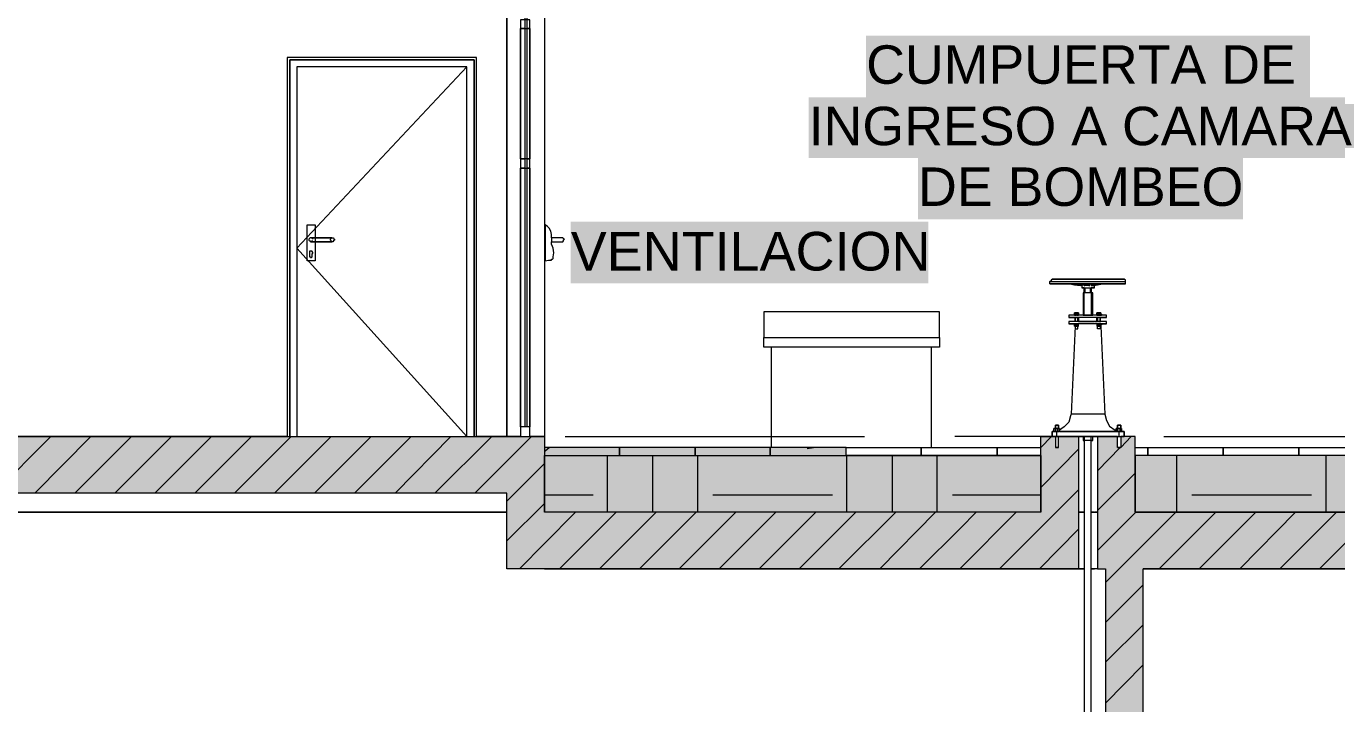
# Model space of a CAD drawing. Extents: x -187 to 52, y -9 to 65.
# Drawn here: x -126.67 to -119.73, y 34.08 to 37.67 of the extents above; entities that cross this region are included whole.
import ezdxf

# ---------------------------------------------------------------- set-up
doc = ezdxf.new("R2010")
doc.units = 0
doc.header["$MEASUREMENT"] = 0
doc.layers.add('PDF4_Geometría', color=7, linetype='Continuous')
doc.layers.add('PDF4_Texto', color=7, linetype='Continuous')
doc.layers.add('PDF4_Rellenos sólidos', color=7, linetype='Continuous', true_color=0xffffff)
doc.styles.add('PDF Arial', font='arial.ttf')

msp = doc.modelspace()

# ---------------------------------------------------------------- hatches: boundary and pattern name
at = {"layer": 'PDF4_Rellenos sólidos', "transparency": 33554559}
for points in [[(-122.2182, 37.6205), (-122.2182, 37.2949), (-119.8668, 37.2949), (-119.8668, 37.6205)], [(-122.5227, 37.2949), (-122.5227, 36.9735), (-119.5708, 36.9735), (-119.5708, 37.2949)], [(-121.9433, 36.9735), (-121.9433, 36.6478), (-120.2221, 36.6478), (-120.2221, 36.9735)], [(-123.783, 36.6352), (-123.783, 36.3095), (-121.8883, 36.3095), (-121.8883, 36.6352)], [(-123.9225, 35.4383), (-123.9225, 35.396), (-123.525, 35.396), (-123.525, 35.4383)], [(-123.525, 35.4383), (-123.525, 35.396), (-123.1232, 35.396), (-123.1232, 35.4383)], [(-123.1232, 35.4383), (-123.1232, 35.396), (-122.7257, 35.396), (-122.7257, 35.4383)], [(-122.7257, 35.4383), (-122.7257, 35.396), (-122.3239, 35.396), (-122.3239, 35.4383)], [(-124.1213, 35.1973), (-124.1213, 34.7955), (-123.9225, 34.7955), (-123.9225, 35.1973)]]:
    msp.add_hatch(color=256, dxfattribs=at).paths.add_polyline_path(points)
h = msp.add_hatch(color=256, dxfattribs=at)
h.paths.add_polyline_path([(-128.38, 35.1973), (-128.38, 35.4975), (-132.3638, 35.4975), (-132.3638, 35.1973)])
h.paths.add_polyline_path([(-127.8175, 35.4975), (-127.8175, 35.1973), (-123.9225, 35.1973), (-123.9225, 35.4975)])
h = msp.add_hatch(color=256, dxfattribs=at)
h.paths.add_polyline_path([(-121.199, 35.4975), (-121.199, 35.4383), (-121.2159, 35.4383), (-121.2159, 35.4975), (-121.292, 35.4975), (-121.292, 35.0958), (-121.0933, 35.0958), (-121.0933, 35.4975)])
h.paths.add_polyline_path([(-120.8691, 35.4975), (-120.8691, 35.4383), (-120.8861, 35.4383), (-120.8861, 35.4975), (-120.9918, 35.4975), (-120.9918, 35.0958), (-120.793, 35.0958), (-120.793, 35.4975)])
h = msp.add_hatch(color=256, dxfattribs=at)
h.paths.add_polyline_path([(-132.3638, 35.0958), (-132.3638, 35.396), (-134.9181, 35.396), (-134.9181, 35.0958)])
h.paths.add_polyline_path([(-123.9225, 35.396), (-123.9225, 35.0958), (-121.7192, 35.0958), (-121.7192, 35.396)])
h = msp.add_hatch(color=256, dxfattribs=at)
h.paths.add_polyline_path([(-121.292, 35.0958), (-121.292, 35.396), (-121.7192, 35.396), (-121.7192, 35.0958)])
h.paths.add_polyline_path([(-117.6043, 35.0958), (-117.6043, 35.396), (-120.793, 35.396), (-120.793, 35.0958)])
h = msp.add_hatch(color=256, dxfattribs=at)
h.paths.add_polyline_path([(-132.3638, 34.7955), (-132.3638, 35.0958), (-134.9181, 35.0958), (-134.9181, 34.7955)])
h.paths.add_polyline_path([(-123.9225, 35.0958), (-123.9225, 34.7955), (-121.7192, 34.7955), (-121.7192, 35.0958)])
h = msp.add_hatch(color=256, dxfattribs=at)
h.paths.add_polyline_path([(-121.0933, 34.7955), (-121.0933, 35.0958), (-121.7192, 35.0958), (-121.7192, 34.7955)])
h.paths.add_polyline_path([(-117.6043, 34.7955), (-117.6043, 35.0958), (-120.9918, 35.0958), (-120.9918, 34.7955)])
h = msp.add_hatch(color=256, dxfattribs=at)
h.paths.add_polyline_path([(-120.9495, 32.423), (-120.7507, 32.423), (-120.7507, 34.7955), (-120.9495, 34.7955)])
h.paths.add_polyline_path([(-120.7719, 31.8986), (-120.7507, 31.8986), (-120.7507, 31.9747), (-120.9495, 31.9747), (-120.9495, 31.869)])

# ---------------------------------------------------------------- linework, layer by layer
at = {"layer": 'PDF4_Geometría', "lineweight": 9}
for points in [[(-124.1213, 42.2387), (-124.1213, 42.0399), (-124.1213, 35.4975), (-124.282, 35.4975), (-124.282, 37.5063), (-125.2843, 37.5063), (-125.2843, 35.4975), (-126.6714, 35.4975), (-126.8702, 35.4975), (-127.6653, 35.4975)], [(-124.0494, 35.4975), (-124.1213, 35.4975), (-124.1213, 38.4452), (-124.0494, 38.4452)], [(-123.9987, 38.4452), (-123.9225, 38.4452), (-123.9225, 35.4975), (-123.9987, 35.4975)], [(-124.024, 37.6586), (-124.0494, 37.6586)], [(-123.9987, 37.6586), (-124.0156, 37.6586)], [(-124.2947, 35.4975), (-124.2947, 37.4937), (-125.2716, 37.4937), (-125.2716, 35.4975)], [(-124.3328, 37.4556), (-125.2335, 36.4956), (-124.3328, 35.4975), (-124.3328, 37.4556), (-125.2335, 37.4556), (-125.2335, 35.4975)], [(-124.0494, 36.9693), (-124.024, 36.9693)], [(-124.0156, 36.9693), (-123.9987, 36.9693)], [(-124.024, 36.9185), (-124.0494, 36.9185)], [(-123.9987, 36.9185), (-124.0156, 36.9185)], [(-125.149, 36.5421), (-125.149, 36.5463), (-125.1532, 36.5463), (-125.1532, 36.5506), (-125.1574, 36.5506), (-125.1532, 36.5506), (-125.1447, 36.5506), (-125.1363, 36.5506), (-125.132, 36.5506), (-125.1236, 36.5506), (-125.1194, 36.5506), (-125.1109, 36.5506), (-125.1067, 36.5506), (-125.1024, 36.5506), (-125.0982, 36.5506), (-125.0898, 36.5506), (-125.0855, 36.5506), (-125.0813, 36.5506), (-125.0728, 36.5506), (-125.0686, 36.5506), (-125.0644, 36.5506), (-125.0602, 36.5506), (-125.0559, 36.5506), (-125.0517, 36.5506), (-125.0475, 36.5506), (-125.0432, 36.5506), (-125.039, 36.5506), (-125.039, 36.5463), (-125.0348, 36.5421), (-125.0348, 36.5379), (-125.039, 36.5337), (-125.0432, 36.5294), (-125.0475, 36.5294), (-125.0517, 36.5337), (-125.0559, 36.5379), (-125.0559, 36.5421), (-125.0517, 36.5463), (-125.0517, 36.5506), (-125.0475, 36.5506), (-125.0517, 36.5506), (-125.0559, 36.5506), (-125.0602, 36.5506), (-125.0644, 36.5506), (-125.0686, 36.5506), (-125.0728, 36.5506), (-125.0813, 36.5506), (-125.0855, 36.5506), (-125.0898, 36.5506), (-125.0982, 36.5506), (-125.1024, 36.5506), (-125.1067, 36.5506), (-125.1109, 36.5506), (-125.1194, 36.5506), (-125.1236, 36.5506), (-125.132, 36.5506), (-125.1363, 36.5506), (-125.1447, 36.5506), (-125.1532, 36.5506), (-125.1574, 36.5506), (-125.1617, 36.5506), (-125.1659, 36.5463), (-125.1701, 36.5421), (-125.1701, 36.5379), (-125.1659, 36.5337), (-125.1617, 36.5337), (-125.1617, 36.5294), (-125.1574, 36.5294), (-125.1532, 36.5294), (-125.1447, 36.5294), (-125.1363, 36.5294), (-125.132, 36.5294), (-125.1236, 36.5294), (-125.1194, 36.5294), (-125.1109, 36.5294), (-125.1067, 36.5294), (-125.1024, 36.5294), (-125.0982, 36.5294), (-125.0898, 36.5294), (-125.0855, 36.5294), (-125.0813, 36.5294), (-125.0728, 36.5294), (-125.0686, 36.5294), (-125.0644, 36.5294), (-125.0602, 36.5294), (-125.0559, 36.5294), (-125.0517, 36.5294), (-125.0475, 36.5294), (-125.0517, 36.5294), (-125.0559, 36.5294), (-125.0602, 36.5294), (-125.0644, 36.5294), (-125.0686, 36.5294), (-125.0728, 36.5294), (-125.0813, 36.5294), (-125.0855, 36.5294), (-125.0898, 36.5294), (-125.0982, 36.5294), (-125.1024, 36.5294), (-125.1067, 36.5294), (-125.1109, 36.5294), (-125.1194, 36.5294), (-125.1236, 36.5294), (-125.132, 36.5294), (-125.1363, 36.5294), (-125.1447, 36.5294), (-125.1532, 36.5294), (-125.1574, 36.5294), (-125.1532, 36.5337), (-125.149, 36.5337)], [(-123.8845, 36.5506), (-123.8845, 36.5294)], [(-121.2455, 36.3053), (-121.2455, 36.318), (-121.2371, 36.3264), (-121.2328, 36.3307)], [(-121.2455, 36.318), (-121.2413, 36.318), (-121.2328, 36.318), (-121.2159, 36.318), (-121.1863, 36.318), (-121.1483, 36.318), (-121.1017, 36.318), (-121.0552, 36.318), (-121.0087, 36.318), (-120.9622, 36.318), (-120.9199, 36.318), (-120.8861, 36.318), (-120.8607, 36.318), (-120.848, 36.318), (-120.8438, 36.318)], [(-120.9114, 36.3307), (-120.8818, 36.3307), (-120.8607, 36.3307), (-120.8564, 36.3307), (-120.8691, 36.3307), (-120.8945, 36.3307), (-120.9283, 36.3307), (-120.9664, 36.3307), (-121.0087, 36.3307), (-121.0552, 36.3307), (-121.1017, 36.3307), (-121.144, 36.3307), (-121.1779, 36.3307), (-121.2075, 36.3307), (-121.2244, 36.3307), (-121.2328, 36.3307), (-121.2286, 36.3307), (-121.2159, 36.3307), (-121.1948, 36.3307), (-121.1609, 36.3307), (-121.1229, 36.3307), (-121.0764, 36.3307), (-121.0341, 36.3307), (-120.9876, 36.3307), (-120.9453, 36.3307), (-120.9114, 36.3307), (-120.9072, 36.3307), (-120.903, 36.3307), (-120.9199, 36.3307), (-120.9326, 36.3307), (-120.9749, 36.3307), (-121.0172, 36.3307), (-121.0594, 36.3307), (-121.106, 36.3307), (-121.1229, 36.3307), (-121.144, 36.3307), (-121.1779, 36.3307), (-121.2032, 36.3307), (-121.2159, 36.3307), (-121.2202, 36.3307), (-121.2159, 36.3307), (-121.1948, 36.3307), (-121.1694, 36.3307), (-121.1356, 36.3307), (-121.0933, 36.3307), (-121.0721, 36.3307), (-121.051, 36.3307), (-121.0045, 36.3307), (-120.9622, 36.3307), (-120.9283, 36.3307), (-120.8987, 36.3307), (-120.8861, 36.3307), (-120.8776, 36.3307), (-120.8691, 36.3307)], [(-120.8649, 36.3307), (-120.8691, 36.3307), (-120.8818, 36.3307), (-120.903, 36.3307)], [(-120.8438, 36.3053), (-120.8438, 36.318), (-120.8438, 36.3264), (-120.8522, 36.3307)], [(-121.0764, 36.2968), (-121.0721, 36.2968), (-121.0764, 36.2968), (-121.0806, 36.2968), (-121.1356, 36.3053), (-121.1652, 36.3053), (-121.2032, 36.3053), (-121.2244, 36.3053), (-121.2413, 36.3053), (-121.2455, 36.3053), (-121.2413, 36.3053), (-121.2328, 36.3053), (-121.2159, 36.3053), (-121.1863, 36.3053), (-121.1483, 36.3053), (-121.1017, 36.3053), (-121.0552, 36.3053), (-121.0087, 36.3053), (-120.9622, 36.3053), (-120.9199, 36.3053), (-120.8861, 36.3053), (-120.8607, 36.3053), (-120.848, 36.3053), (-120.8438, 36.3053), (-120.8522, 36.3053), (-120.8734, 36.3053), (-120.903, 36.3053), (-120.941, 36.3053), (-120.9579, 36.3053), (-121.0045, 36.2968), (-121.0087, 36.2968), (-121.0129, 36.2968), (-121.0172, 36.2968), (-121.0256, 36.2968), (-121.0214, 36.2968)], [(-120.8522, 36.3053), (-120.8564, 36.3053), (-120.8691, 36.3053), (-120.8945, 36.3053), (-120.9283, 36.3053), (-120.9664, 36.3053), (-121.0087, 36.3053), (-121.0552, 36.3053), (-121.1017, 36.3053), (-121.144, 36.3053), (-121.1779, 36.3053), (-121.2075, 36.3053), (-121.2244, 36.3053), (-121.2328, 36.3053), (-121.2286, 36.3053), (-121.2159, 36.3053), (-121.1948, 36.3053), (-121.1609, 36.3053), (-121.1356, 36.3053)], [(-121.1398, 36.3053), (-121.1144, 36.3011), (-121.0848, 36.2968)], [(-121.1144, 36.3011), (-121.0764, 36.2968), (-121.0764, 36.2841)], [(-121.0637, 36.2588), (-121.0679, 36.2588), (-121.0679, 36.1404), (-121.0933, 36.1404)], [(-121.0806, 36.3053), (-121.0806, 36.2968)], [(-121.0637, 36.1404), (-121.0637, 36.2841), (-121.0679, 36.2841), (-121.0764, 36.2841), (-121.0679, 36.2841), (-121.051, 36.2841), (-121.0341, 36.2841), (-121.0214, 36.2841), (-121.0087, 36.2841), (-121.0214, 36.2841), (-121.0256, 36.2841), (-121.0256, 36.1404)], [(-121.0341, 36.2968), (-121.0425, 36.2968), (-121.051, 36.2968), (-121.0552, 36.2968), (-121.0637, 36.2968), (-121.0637, 36.3011), (-121.0637, 36.2968), (-121.0594, 36.2968), (-121.0679, 36.3053), (-121.0721, 36.3053), (-121.0721, 36.2968)], [(-121.0721, 36.3053), (-121.0679, 36.3053)], [(-121.0172, 36.2588), (-121.0214, 36.2588), (-121.0341, 36.2588), (-121.051, 36.2588), (-121.0637, 36.2588), (-121.0679, 36.2588)], [(-121.0594, 36.2841), (-121.0594, 36.2588)], [(-121.0468, 36.3053), (-121.0383, 36.2968)], [(-121.0383, 36.3053), (-121.0383, 36.2968), (-121.0341, 36.2968), (-121.0341, 36.3053)], [(-121.0298, 36.2588), (-121.0298, 36.2841)], [(-121.0256, 36.3053), (-121.0256, 36.2968), (-121.0214, 36.2968), (-121.0172, 36.2968), (-121.0129, 36.2968)], [(-120.996, 36.1404), (-120.996, 36.1446), (-120.996, 36.1404), (-121.0172, 36.1404), (-121.0172, 36.2588), (-121.0214, 36.2588), (-121.0256, 36.2588)], [(-121.0129, 36.3053), (-121.0129, 36.2968), (-120.9664, 36.3053)], [(-121.0087, 36.2841), (-121.0087, 36.2968), (-121.0087, 36.3053)], [(-120.996, 36.3011), (-120.9918, 36.3011)], [(-120.9579, 36.3053), (-120.9453, 36.3053), (-120.9114, 36.3053), (-120.8818, 36.3053), (-120.8607, 36.3053), (-120.8564, 36.3053)], [(-121.106, 36.1404), (-121.1144, 36.1404), (-121.1102, 36.1404), (-121.106, 36.1404), (-121.1102, 36.1404), (-121.1144, 36.1404), (-121.1187, 36.1404), (-121.1398, 36.1404), (-121.144, 36.1404), (-121.144, 36.1277), (-121.1398, 36.1277), (-121.1187, 36.1277), (-121.1102, 36.1277), (-121.1102, 36.1065), (-121.1102, 36.1277), (-121.1017, 36.1277), (-121.0975, 36.1277), (-121.0933, 36.1277), (-121.089, 36.1277), (-121.0933, 36.1277), (-121.0933, 36.1065), (-121.089, 36.1065), (-121.0933, 36.1065), (-121.0975, 36.1065), (-121.1017, 36.1065), (-121.1102, 36.1065), (-121.1187, 36.1065), (-121.1398, 36.1065), (-121.144, 36.1065), (-121.144, 36.0938), (-121.1398, 36.0938), (-121.1187, 36.0938)], [(-120.9453, 36.1404), (-120.9495, 36.1404), (-120.9664, 36.1404), (-120.996, 36.1404), (-121.0256, 36.1404), (-121.0594, 36.1404), (-121.0933, 36.1404), (-121.1187, 36.1404), (-121.1398, 36.1404), (-121.144, 36.1404)], [(-120.9453, 36.1277), (-120.9495, 36.1277), (-120.9664, 36.1277), (-120.996, 36.1277), (-121.0256, 36.1277), (-121.0594, 36.1277), (-121.0933, 36.1277), (-121.1187, 36.1277), (-121.1398, 36.1277), (-121.144, 36.1277)], [(-120.9453, 36.1065), (-120.9495, 36.1065), (-120.9664, 36.1065), (-120.996, 36.1065), (-121.0256, 36.1065), (-121.0594, 36.1065), (-121.0933, 36.1065), (-121.1187, 36.1065), (-121.1398, 36.1065), (-121.144, 36.1065)], [(-121.0975, 36.1446), (-121.0933, 36.1446), (-121.0975, 36.1446), (-121.106, 36.1446), (-121.1144, 36.1446), (-121.1102, 36.1446)], [(-121.1102, 36.153), (-121.1102, 36.1446), (-121.106, 36.1446)], [(-121.1017, 36.1446), (-121.1017, 36.153)], [(-121.1017, 36.1404), (-121.0975, 36.1404), (-121.0933, 36.1404), (-121.0975, 36.1404)], [(-121.0975, 36.1446), (-121.0933, 36.1446), (-121.0975, 36.1446)], [(-121.0975, 36.1404), (-121.0933, 36.1404), (-121.0975, 36.1404)], [(-121.0129, 36.1277), (-121.0341, 36.1277), (-121.0552, 36.1277), (-121.0764, 36.1277), (-121.089, 36.1277), (-121.0933, 36.1277)], [(-121.0933, 36.1065), (-121.089, 36.1065), (-121.0764, 36.1065), (-121.0552, 36.1065), (-121.0341, 36.1065), (-121.0129, 36.1065)], [(-121.0679, 36.1404), (-121.0637, 36.1404), (-121.051, 36.1404), (-121.0341, 36.1404), (-121.0214, 36.1404), (-121.0172, 36.1404)], [(-120.9918, 36.1065), (-120.9918, 36.1277), (-120.9918, 36.1065), (-120.9876, 36.1065), (-120.996, 36.1065), (-120.996, 36.1277), (-121.0002, 36.1277), (-121.0087, 36.1277)], [(-121.0087, 36.1065), (-121.0002, 36.1065), (-120.996, 36.1065)], [(-120.9749, 36.153), (-120.9876, 36.153), (-120.996, 36.153), (-120.996, 36.1446), (-120.996, 36.153), (-120.9918, 36.153), (-120.9791, 36.153), (-120.9749, 36.153), (-120.9749, 36.1446), (-120.9833, 36.1446)], [(-120.9918, 36.1446), (-120.996, 36.1446), (-120.9918, 36.1446)], [(-120.9749, 36.1446), (-120.9833, 36.1446), (-120.9918, 36.1446), (-120.996, 36.1446), (-120.9918, 36.1446)], [(-120.9918, 36.1404), (-120.996, 36.1404), (-120.9918, 36.1404)], [(-120.9918, 36.1404), (-120.996, 36.1404), (-120.9918, 36.1404), (-120.9833, 36.1404), (-120.9749, 36.1404), (-120.9706, 36.1404), (-120.9749, 36.1404), (-120.9791, 36.1404), (-120.9749, 36.1404)], [(-120.9918, 36.1277), (-120.9876, 36.1277), (-120.996, 36.1277)], [(-120.9876, 36.1446), (-120.9876, 36.153)], [(-120.9749, 36.1277), (-120.9791, 36.1277), (-120.9664, 36.1277), (-120.9495, 36.1277), (-120.9453, 36.1277), (-120.9453, 36.1404), (-120.9495, 36.1404), (-120.9664, 36.1404), (-120.9749, 36.1404), (-120.9706, 36.1404), (-120.9749, 36.1404), (-120.9791, 36.1404), (-120.9833, 36.1404), (-120.9791, 36.1404)], [(-120.9791, 36.1277), (-120.9833, 36.1277)], [(-120.9833, 36.1065), (-120.9791, 36.1065)], [(-120.9664, 36.0938), (-120.9495, 36.0938), (-120.9453, 36.0938), (-120.9453, 36.1065), (-120.9495, 36.1065), (-120.9664, 36.1065), (-120.9791, 36.1065), (-120.9791, 36.1277), (-120.9791, 36.1065), (-120.9749, 36.1065)], [(-120.9749, 36.153), (-120.9749, 36.1446), (-120.9749, 36.153)], [(-120.9749, 36.1446), (-120.9706, 36.1446), (-120.9749, 36.1446)], [(-120.9749, 36.1446), (-120.9706, 36.1446), (-120.9749, 36.1446)], [(-121.106, 36.0896), (-121.1102, 36.0896), (-121.106, 36.0896), (-121.1102, 36.0896), (-121.1144, 36.0896), (-121.1102, 36.0896), (-121.1102, 36.0811), (-121.1144, 36.0811), (-121.1144, 36.0896), (-121.1144, 36.0811), (-121.1102, 36.0811), (-121.1313, 35.6159), (-121.1356, 35.6075), (-121.144, 35.5737), (-121.1694, 35.5483), (-121.1948, 35.5314)], [(-120.9453, 36.0938), (-120.9495, 36.0938), (-120.9664, 36.0938), (-120.996, 36.0938), (-121.0256, 36.0938), (-121.0594, 36.0938), (-121.0933, 36.0938), (-121.1187, 36.0938), (-121.1398, 36.0938), (-121.144, 36.0938)], [(-121.106, 36.0938), (-121.1144, 36.0938), (-121.1102, 36.0938), (-121.106, 36.0938), (-121.1102, 36.0938), (-121.1102, 36.0896), (-121.1102, 36.0685), (-121.106, 36.0685), (-121.1017, 36.0685)], [(-121.1102, 36.0685), (-121.1017, 36.0685), (-121.0975, 36.0685), (-121.0975, 36.0896), (-121.0933, 36.0896), (-121.0975, 36.0896), (-121.106, 36.0896), (-121.1144, 36.0896)], [(-121.0975, 36.0811), (-121.1017, 36.0811), (-121.1102, 36.0811), (-121.1017, 36.0811)], [(-121.1017, 36.0896), (-121.1017, 36.0811), (-121.0933, 36.0811), (-121.0933, 36.0896), (-121.0933, 36.0938)], [(-121.0975, 36.0938), (-121.0933, 36.0938), (-121.0975, 36.0938), (-121.1017, 36.0938)], [(-120.996, 36.0938), (-120.996, 36.0896), (-120.996, 36.0811), (-120.9876, 36.0811), (-120.9876, 36.0896)], [(-120.9791, 36.0811), (-120.9833, 36.0811), (-120.9876, 36.0811), (-120.9749, 36.0811), (-120.9749, 36.0896), (-120.9833, 36.0896), (-120.9791, 36.0896), (-120.9791, 36.0685), (-120.9833, 36.0685), (-120.9876, 36.0685), (-120.9918, 36.0685), (-120.9918, 36.0896), (-120.996, 36.0896), (-120.9918, 36.0896), (-120.9833, 36.0896), (-120.9749, 36.0896), (-120.9749, 36.0938), (-120.9791, 36.0938), (-120.9749, 36.0938), (-120.9706, 36.0938), (-120.9749, 36.0938), (-120.9833, 36.0938), (-120.9918, 36.0938), (-120.996, 36.0938), (-120.9918, 36.0938)], [(-120.9791, 36.0685), (-120.9833, 36.0685), (-120.9876, 36.0685)], [(-120.9749, 36.0896), (-120.9706, 36.0896), (-120.9749, 36.0896), (-120.9791, 36.0896), (-120.9833, 36.0896)], [(-120.9749, 36.0811), (-120.9749, 36.0896), (-120.9706, 36.0896), (-120.9749, 36.0896), (-120.9749, 36.0811), (-120.9537, 35.6159), (-120.9453, 35.5821), (-120.9283, 35.5525), (-120.8987, 35.5314), (-120.8945, 35.5314), (-120.8945, 35.5398), (-120.8861, 35.5398), (-120.8818, 35.5398), (-120.8734, 35.5398), (-120.8691, 35.5398), (-120.8649, 35.5398), (-120.8649, 35.5229), (-120.8734, 35.5229)], [(-119.1564, 35.4383), (-119.5285, 35.4383), (-119.5285, 35.396), (-119.9261, 35.396), (-119.9261, 35.4383), (-119.5285, 35.4383), (-119.5285, 35.396), (-119.1564, 35.396), (-119.1564, 35.9458), (-119.1564, 36.0938), (-117.7608, 36.0938), (-117.7608, 35.9458), (-119.0083, 35.9458), (-119.0083, 36.0938), (-117.7608, 36.0938), (-117.7608, 35.396)], [(-121.8291, 36.0219), (-121.8291, 35.9712), (-122.7595, 35.9712), (-122.7595, 36.0219)], [(-122.7215, 35.9712), (-122.7215, 35.4383)], [(-121.8714, 35.4383), (-121.8714, 35.9712)], [(-120.9537, 35.6159), (-120.9579, 35.6159), (-120.9706, 35.6159), (-120.9918, 35.6159), (-121.0172, 35.6159), (-121.0425, 35.6159), (-121.0721, 35.6159), (-121.0975, 35.6159), (-121.1144, 35.6159), (-121.1271, 35.6159), (-121.1313, 35.6159)], [(-121.2159, 35.5567), (-121.2117, 35.5567), (-121.2032, 35.5567), (-121.199, 35.5567)], [(-121.2159, 35.5567), (-121.2117, 35.5567), (-121.2032, 35.5567), (-121.199, 35.5567)], [(-120.8861, 35.5567), (-120.8818, 35.5567), (-120.8734, 35.5567), (-120.8691, 35.5567)], [(-120.8861, 35.5567), (-120.8818, 35.5567), (-120.8734, 35.5567), (-120.8691, 35.5567)], [(-126.8364, 35.1973), (-126.5361, 35.4975)], [(-126.6207, 35.1973), (-126.3246, 35.4975)], [(-126.4135, 35.4975), (-125.3985, 35.4975)], [(-126.4092, 35.1973), (-126.109, 35.4975)], [(-126.1978, 35.1973), (-125.8975, 35.4975)], [(-125.9863, 35.1973), (-125.6861, 35.4975)], [(-125.7749, 35.1973), (-125.4746, 35.4975)], [(-125.5634, 35.1973), (-125.2632, 35.4975)], [(-125.352, 35.1973), (-125.0517, 35.4975)], [(-125.1405, 35.1973), (-124.8402, 35.4975)], [(-124.9291, 35.1973), (-124.6288, 35.4975)], [(-124.9206, 35.4975), (-124.2862, 35.4975)], [(-124.7134, 35.1973), (-124.4173, 35.4975)], [(-124.5019, 35.1973), (-124.2017, 35.4975)], [(-124.2905, 35.1973), (-123.9902, 35.4975)], [(-123.8126, 35.4975), (-122.2267, 35.4975)], [(-121.292, 35.396), (-121.5246, 35.396), (-121.5246, 35.4383), (-121.5246, 35.396), (-121.9264, 35.396), (-121.9264, 35.4383), (-121.5246, 35.4383), (-121.292, 35.4383), (-121.2371, 35.4975)], [(-120.9749, 35.4975), (-120.9791, 35.4975), (-120.996, 35.4975), (-121.0172, 35.4975), (-121.0425, 35.4975), (-121.0721, 35.4975), (-121.0933, 35.4975), (-121.1102, 35.4975), (-121.1144, 35.4975), (-121.7488, 35.4975)], [(-120.8776, 35.4975), (-120.8649, 35.4975), (-120.8564, 35.4975), (-120.8522, 35.4975), (-120.8522, 35.5229), (-120.8522, 35.4975), (-120.8522, 35.5229), (-120.8564, 35.5229), (-120.8649, 35.5229), (-120.8776, 35.5229), (-121.2075, 35.5229), (-121.2202, 35.5229), (-121.2286, 35.5229), (-121.2328, 35.5229), (-121.2286, 35.5229), (-121.2159, 35.5229), (-121.2328, 35.5229), (-121.2328, 35.4975), (-121.2328, 35.5229), (-121.2328, 35.4975), (-121.2286, 35.4975), (-121.2202, 35.4975), (-121.2075, 35.4975), (-121.2075, 35.5229)], [(-121.2159, 35.5398), (-121.2244, 35.5398), (-121.2244, 35.5229), (-121.2159, 35.5229), (-121.2202, 35.5229), (-121.2244, 35.5229), (-121.2202, 35.5229), (-121.2075, 35.5229), (-121.199, 35.5229), (-121.1948, 35.5229), (-121.199, 35.5229), (-121.2075, 35.5229), (-121.2202, 35.5229), (-121.2244, 35.5229), (-121.2202, 35.5229), (-121.2159, 35.5229), (-121.2244, 35.5229), (-121.2244, 35.5398), (-121.2159, 35.5398), (-121.2117, 35.5398), (-121.2032, 35.5398), (-121.199, 35.5398), (-121.1948, 35.5398), (-121.1948, 35.5271)], [(-121.2032, 35.5229), (-121.199, 35.5229), (-121.2032, 35.5229), (-121.2117, 35.5229), (-121.2159, 35.5229), (-121.2202, 35.5229), (-121.2159, 35.5229), (-121.2032, 35.5229), (-121.199, 35.5229), (-121.1948, 35.5229), (-121.1948, 35.5398), (-121.2032, 35.5398)], [(-121.199, 35.4383), (-121.2032, 35.4383), (-121.2117, 35.4383), (-121.2159, 35.4383), (-121.2117, 35.4383), (-121.2032, 35.4383), (-121.199, 35.4383), (-121.199, 35.4975), (-121.2032, 35.4975), (-121.2159, 35.4975), (-121.2202, 35.4975), (-121.2159, 35.4975), (-121.2159, 35.4383)], [(-121.2075, 35.4975), (-120.8776, 35.4975), (-120.8776, 35.5229)], [(-121.199, 35.5229), (-121.2032, 35.5229), (-121.1948, 35.5229)], [(-121.199, 35.5229), (-121.1948, 35.5229), (-121.199, 35.5229)], [(-121.1905, 35.5229), (-121.1609, 35.5229), (-121.1271, 35.5229), (-121.0848, 35.5229), (-121.0425, 35.5229), (-121.0002, 35.5229), (-120.9579, 35.5229), (-120.9199, 35.5229), (-120.8903, 35.5229), (-120.8861, 35.5229), (-120.8734, 35.5229), (-120.8691, 35.5229), (-120.8734, 35.5229), (-120.8691, 35.5229), (-120.8734, 35.5229), (-120.8818, 35.5229), (-120.8861, 35.5229), (-120.8903, 35.5229)], [(-121.0933, 35.4975), (-121.089, 35.4975), (-121.0848, 35.4975), (-121.0764, 35.4975), (-121.0679, 35.4975), (-121.0679, 35.4764), (-121.0637, 35.4764)], [(-121.0172, 35.4764), (-121.0214, 35.4764), (-121.0341, 35.4764), (-121.051, 35.4764), (-121.0637, 35.4764), (-121.0679, 35.4764)], [(-121.0637, 35.4975), (-121.0637, 33.9455), (-121.0594, 33.9455), (-121.0637, 33.9455), (-121.0637, 32.8544)], [(-121.0256, 35.4764), (-121.0214, 35.4764), (-121.0172, 35.4764), (-121.0172, 35.4975), (-121.0129, 35.4975)], [(-121.0256, 33.9497), (-121.0256, 35.4975)], [(-121.0087, 35.4975), (-121.0045, 35.4975), (-121.0002, 35.4975), (-120.996, 35.4975)], [(-120.8861, 35.5398), (-120.8945, 35.5398), (-120.8945, 35.5229), (-120.8861, 35.5229), (-120.8903, 35.5229), (-120.8945, 35.5229), (-120.8903, 35.5229), (-120.8776, 35.5229), (-120.8691, 35.5229), (-120.8649, 35.5229), (-120.8691, 35.5229), (-120.8776, 35.5229), (-120.8903, 35.5229), (-120.8945, 35.5229), (-120.8903, 35.5229), (-120.8861, 35.5229)], [(-120.8861, 35.4383), (-120.8818, 35.4383), (-120.8734, 35.4383), (-120.8691, 35.4383), (-120.8734, 35.4383), (-120.8818, 35.4383), (-120.8861, 35.4383), (-120.8861, 35.4975), (-120.8903, 35.4975), (-120.8861, 35.4975), (-120.8734, 35.4975), (-120.8691, 35.4975), (-120.8691, 35.4383), (-120.8142, 35.4975)], [(-120.8776, 35.5271), (-120.8649, 35.5229), (-120.8564, 35.5229), (-120.8691, 35.5229), (-120.8649, 35.5229), (-120.8649, 35.5398), (-120.8734, 35.5398)], [(-120.8691, 35.5229), (-120.8649, 35.5229), (-120.8691, 35.5229)], [(-120.8691, 35.5229), (-120.8649, 35.5229), (-120.8691, 35.5229)], [(-120.6408, 35.4975), (-119.0549, 35.4975)], [(-123.9183, 35.4214), (-123.8972, 35.4383)], [(-122.5312, 35.4341), (-122.4973, 35.4383)], [(-121.292, 35.2269), (-121.0933, 35.4299)], [(-120.9918, 35.3157), (-120.8734, 35.4383)], [(-120.793, 35.4383), (-120.7253, 35.4383), (-120.7253, 35.396), (-120.793, 35.396)], [(-124.1213, 35.155), (-124.079, 35.1973), (-123.9225, 35.3537)], [(-120.9918, 35.1042), (-120.793, 35.303)], [(-124.1213, 35.0958), (-127.9655, 35.0958), (-124.1213, 35.0958), (-124.1213, 35.1973), (-127.9655, 35.1973), (-127.9317, 35.1973), (-127.8852, 35.1973), (-127.8513, 35.1973), (-127.8217, 35.1973), (-127.8048, 35.1973), (-127.8006, 35.1973), (-127.8048, 35.1973), (-127.8217, 35.1973), (-127.8513, 35.1973), (-127.8852, 35.1973), (-127.9317, 35.1973), (-127.9782, 35.1973), (-127.974, 35.1973), (-127.9275, 35.1973), (-127.8894, 35.1973), (-127.8556, 35.1973), (-127.8344, 35.1973), (-127.8175, 35.1973)], [(-121.512, 34.7955), (-121.2117, 35.0958), (-121.0933, 35.2142)], [(-124.1213, 34.9435), (-123.9225, 35.1423)], [(-124.0536, 34.7955), (-123.9225, 34.9308), (-123.7576, 35.0958)], [(-121.292, 35.0958), (-121.7192, 35.0958), (-123.9225, 35.0958)], [(-123.8422, 34.7955), (-123.5419, 35.0958)], [(-123.6307, 34.7955), (-123.3305, 35.0958)], [(-123.4193, 34.7955), (-123.119, 35.0958)], [(-123.2078, 34.7955), (-122.9076, 35.0958)], [(-122.9964, 34.7955), (-122.6961, 35.0958)], [(-122.7849, 34.7955), (-122.4846, 35.0958)], [(-122.5735, 34.7955), (-122.2732, 35.0958)], [(-122.362, 34.7955), (-122.0617, 35.0958)], [(-122.1463, 34.7955), (-121.8503, 35.0958)], [(-121.9349, 34.7955), (-121.7192, 35.0112), (-121.6346, 35.0958)], [(-121.7234, 34.7955), (-121.7192, 34.7997), (-121.4231, 35.0958)], [(-121.0129, 35.0958), (-121.0214, 35.0958), (-121.0256, 35.0958), (-121.0172, 35.0958), (-121.0087, 35.0958), (-121.0002, 35.0958), (-120.996, 35.0958), (-121.0002, 35.0958), (-121.0045, 35.0958), (-121.0087, 35.0958)], [(-120.9918, 34.8928), (-120.7888, 35.0958)], [(-120.9495, 34.7236), (-120.8776, 34.7955), (-120.5773, 35.0958)], [(-117.6043, 35.0958), (-120.793, 35.0958)], [(-120.6661, 34.7955), (-120.3659, 35.0958)], [(-120.4547, 34.7955), (-120.1544, 35.0958)], [(-120.239, 34.7955), (-119.943, 35.0958)], [(-120.0275, 34.7955), (-119.7273, 35.0958)], [(-119.8161, 34.7955), (-119.5158, 35.0958)], [(-121.3005, 34.7955), (-121.0933, 35.007)], [(-123.9225, 34.7955), (-121.0637, 34.7955), (-121.0679, 34.7955), (-121.0764, 34.7955), (-121.0848, 34.7955), (-121.089, 34.7955), (-121.0933, 34.7955)], [(-120.9918, 34.7955), (-120.996, 34.7955), (-121.0002, 34.7955), (-121.0087, 34.7955), (-121.0172, 34.7955), (-121.0256, 34.7955), (-121.0087, 34.7955)], [(-119.4609, 34.7955), (-120.7507, 34.7955)], [(-120.9495, 34.5122), (-120.7507, 34.7109)], [(-120.9495, 34.3007), (-120.7507, 34.4995)], [(-120.9495, 34.085), (-120.7507, 34.288)]]:
    msp.add_lwpolyline(points, dxfattribs=at)
at = {"layer": 'PDF4_Geometría', "lineweight": 20}
for points in [[(-124.0156, 38.3945), (-124.0156, 35.5483), (-124.024, 35.5483), (-124.024, 38.3945)], [(-123.9987, 37.7051), (-124.0494, 37.7051), (-124.0494, 37.6586), (-123.9987, 37.6586)], [(-124.0494, 36.9185), (-123.9987, 36.9185), (-123.9987, 36.9693), (-124.0494, 36.9693)], [(-123.9987, 35.5483), (-124.0494, 35.5483), (-124.0494, 35.4975), (-123.9987, 35.4975)], [(-123.9225, 35.4383), (-123.9225, 35.396), (-123.525, 35.396), (-123.525, 35.4383)], [(-123.525, 35.4383), (-123.525, 35.396), (-123.1232, 35.396), (-123.1232, 35.4383)], [(-123.1232, 35.4383), (-123.1232, 35.396), (-122.7257, 35.396), (-122.7257, 35.4383)], [(-122.7257, 35.4383), (-122.7257, 35.396), (-122.3239, 35.396), (-122.3239, 35.4383)]]:
    msp.add_lwpolyline(points, close=True, dxfattribs=at)
at = {"layer": 'PDF4_Geometría', "lineweight": 9}
for points in [[(-124.0494, 37.6586), (-124.0494, 36.9693)], [(-124.0494, 37.6586), (-124.0494, 36.9693)], [(-123.9987, 36.9693), (-123.9987, 37.6586)], [(-123.9987, 36.9693), (-123.9987, 37.6586)], [(-125.2843, 37.5063), (-125.2843, 35.4975), (-125.2716, 35.4975), (-125.2716, 37.4937), (-124.2947, 37.4937), (-124.2947, 35.4975), (-124.282, 35.4975), (-124.282, 37.5063)], [(-125.2335, 37.4556), (-125.2335, 35.4975), (-124.3328, 35.4975), (-124.3328, 37.4556)], [(-124.0494, 36.9185), (-124.0494, 35.5483)], [(-124.0494, 36.9185), (-124.0494, 35.5483)], [(-123.9987, 35.5483), (-123.9987, 36.9185)], [(-123.9987, 35.5483), (-123.9987, 36.9185)], [(-125.1786, 36.4279), (-125.1786, 36.4322), (-125.1786, 36.4364), (-125.1786, 36.4406), (-125.1786, 36.4448), (-125.1786, 36.4491), (-125.1786, 36.4575), (-125.1786, 36.4618), (-125.1786, 36.4702), (-125.1786, 36.4744), (-125.1786, 36.4787), (-125.1786, 36.4829), (-125.1786, 36.4871), (-125.1786, 36.4914), (-125.1786, 36.4956), (-125.1786, 36.4998), (-125.1786, 36.5041), (-125.1786, 36.5083), (-125.1786, 36.5125), (-125.1786, 36.5167), (-125.1786, 36.521), (-125.1786, 36.5294), (-125.1786, 36.5337), (-125.1786, 36.5379), (-125.1786, 36.5463), (-125.1786, 36.5506), (-125.1786, 36.5548), (-125.1786, 36.559), (-125.1786, 36.5633), (-125.1786, 36.5675), (-125.1786, 36.5717), (-125.1786, 36.5759), (-125.1786, 36.5802), (-125.1786, 36.5886), (-125.1786, 36.5929), (-125.1786, 36.5971), (-125.1786, 36.6013), (-125.1786, 36.6055), (-125.1786, 36.614), (-125.1786, 36.6182), (-125.1363, 36.6182), (-125.1363, 36.614), (-125.1363, 36.6055), (-125.1363, 36.6013), (-125.1363, 36.5971), (-125.1363, 36.5929), (-125.1363, 36.5886), (-125.1363, 36.5802), (-125.1363, 36.5759), (-125.1363, 36.5717), (-125.1363, 36.5675), (-125.1363, 36.5633), (-125.1363, 36.559), (-125.1363, 36.5548), (-125.1363, 36.5506), (-125.1363, 36.5463), (-125.1363, 36.5379), (-125.1363, 36.5337), (-125.1363, 36.5294), (-125.1363, 36.521), (-125.1363, 36.5167), (-125.1363, 36.5125), (-125.1363, 36.5083), (-125.1363, 36.5041), (-125.1363, 36.4998), (-125.1363, 36.4956), (-125.1363, 36.4914), (-125.1363, 36.4871), (-125.1363, 36.4829), (-125.1363, 36.4787), (-125.1363, 36.4744), (-125.1363, 36.4702), (-125.1363, 36.4618), (-125.1363, 36.4575), (-125.1363, 36.4491), (-125.1363, 36.4448), (-125.1363, 36.4406), (-125.1363, 36.4364), (-125.1363, 36.4322), (-125.1363, 36.4279)], [(-123.8845, 36.4322), (-123.8845, 36.4364), (-123.8802, 36.4364), (-123.876, 36.4406), (-123.876, 36.4448), (-123.876, 36.4491), (-123.8718, 36.4702), (-123.876, 36.4956), (-123.8802, 36.5041), (-123.8845, 36.5167), (-123.8845, 36.5294), (-123.8295, 36.5294), (-123.8253, 36.5294), (-123.821, 36.5337), (-123.821, 36.5379), (-123.8168, 36.5421), (-123.821, 36.5421), (-123.821, 36.5463), (-123.8253, 36.5506), (-123.8295, 36.5506), (-123.8845, 36.5506), (-123.8845, 36.5675), (-123.8887, 36.5844), (-123.8972, 36.6013), (-123.9056, 36.6098), (-123.9183, 36.6182), (-123.9183, 36.4279), (-123.9014, 36.4322)], [(-125.1659, 36.4618), (-125.1659, 36.4491), (-125.1617, 36.4491), (-125.1617, 36.4448), (-125.1574, 36.4448), (-125.1532, 36.4491), (-125.1532, 36.4618), (-125.1532, 36.466), (-125.149, 36.466), (-125.149, 36.4702), (-125.149, 36.4744), (-125.1532, 36.4744), (-125.1532, 36.4787), (-125.1574, 36.4787), (-125.1617, 36.4787), (-125.1659, 36.4787), (-125.1659, 36.4744), (-125.1659, 36.4702), (-125.1659, 36.466)], [(-121.1779, 36.3307), (-121.2075, 36.3307), (-121.2286, 36.3307), (-121.2328, 36.3307), (-121.2286, 36.3307), (-121.2075, 36.3307), (-121.1779, 36.3307), (-121.1398, 36.3307), (-121.0975, 36.3307), (-121.0468, 36.3307), (-121.0002, 36.3307), (-120.9537, 36.3307), (-120.9114, 36.3307), (-120.8818, 36.3307), (-120.8607, 36.3307), (-120.8522, 36.3307), (-120.8607, 36.3307), (-120.8776, 36.3307), (-120.9072, 36.3307), (-120.9453, 36.3307), (-120.9918, 36.3307), (-121.0425, 36.3307), (-121.089, 36.3307), (-121.1356, 36.3307), (-121.1736, 36.3307)], [(-122.7595, 36.1573), (-122.7595, 36.0219), (-121.8291, 36.0219), (-121.8291, 36.1573)], [(-121.0933, 36.153), (-121.1017, 36.153), (-121.1102, 36.153), (-121.1144, 36.153), (-121.1144, 36.1446), (-121.1144, 36.153), (-121.106, 36.153), (-121.0975, 36.153), (-121.0933, 36.153), (-121.0933, 36.1446)], [(-121.1144, 36.1404), (-121.1144, 36.1446)], [(-121.0975, 36.1277), (-121.0975, 36.1065)], [(-121.0933, 36.1446), (-121.0933, 36.1404)], [(-120.9706, 36.1446), (-120.9706, 36.1404)], [(-121.1144, 36.0896), (-121.1144, 36.0938)], [(-120.9791, 36.0938), (-120.9833, 36.0938)], [(-120.9706, 36.0938), (-120.9706, 36.0896)], [(-121.2159, 35.5398), (-121.2159, 35.5567)], [(-121.199, 35.5567), (-121.2032, 35.5567), (-121.2117, 35.5567), (-121.2159, 35.5567), (-121.2117, 35.5567), (-121.2032, 35.5567)], [(-121.199, 35.5567), (-121.199, 35.5398)], [(-120.8861, 35.5398), (-120.8861, 35.5567)], [(-120.8691, 35.5567), (-120.8734, 35.5567), (-120.8818, 35.5567), (-120.8861, 35.5567), (-120.8818, 35.5567), (-120.8734, 35.5567)], [(-120.8691, 35.5567), (-120.8691, 35.5398)], [(-121.2244, 35.5229), (-121.2202, 35.5229), (-121.2159, 35.5229), (-121.2202, 35.5229)], [(-121.2032, 35.5398), (-121.2159, 35.5398), (-121.2159, 35.5229), (-121.2032, 35.5229)], [(-121.2159, 35.5229), (-121.2117, 35.5229), (-121.2032, 35.5229), (-121.199, 35.5229), (-121.2032, 35.5229), (-121.2117, 35.5229)], [(-120.8734, 35.5398), (-120.8861, 35.5398), (-120.8861, 35.5229), (-120.8734, 35.5229)], [(-120.8861, 35.5229), (-120.8818, 35.5229), (-120.8734, 35.5229), (-120.8691, 35.5229), (-120.8734, 35.5229), (-120.8818, 35.5229)], [(-121.9264, 35.396), (-122.3239, 35.396), (-122.3239, 35.4383), (-121.9264, 35.4383)], [(-120.3278, 35.396), (-120.7253, 35.396), (-120.7253, 35.4383), (-120.3278, 35.4383)], [(-119.9261, 35.396), (-120.3278, 35.396), (-120.3278, 35.4383), (-119.9261, 35.4383)], [(-121.0933, 35.0958), (-121.089, 35.0958), (-121.0848, 35.0958), (-121.0764, 35.0958), (-121.0679, 35.0958), (-121.0637, 35.0958), (-121.0764, 35.0958), (-121.0848, 35.0958), (-121.089, 35.0958)]]:
    msp.add_lwpolyline(points, close=True, dxfattribs=at)
at = {"layer": 'PDF4_Geometría', "lineweight": 20}
for points in [[(-121.199, 35.4975), (-121.0933, 35.4975), (-121.0933, 35.0958), (-121.0933, 34.7955), (-121.7192, 34.7955), (-123.9225, 34.7955), (-124.1213, 34.7955), (-124.1213, 35.1973), (-127.8175, 35.1973), (-127.8175, 35.4975), (-127.8175, 35.9754), (-127.6653, 35.9754), (-127.6653, 35.4975), (-123.9225, 35.4975), (-123.9225, 35.1973), (-123.9225, 35.0958)], [(-121.292, 35.0958), (-121.292, 35.4975), (-121.2159, 35.4975)], [(-120.8861, 35.4975), (-120.9918, 35.4975), (-120.9918, 35.0958), (-120.9918, 34.7955), (-120.9495, 34.7955), (-120.9495, 32.423), (-120.7507, 32.423), (-120.7507, 34.7955), (-117.9046, 34.7955), (-117.9046, 31.8986), (-120.7507, 31.8986), (-120.7507, 31.9747), (-120.9495, 31.9747), (-120.9495, 31.8648)], [(-120.793, 35.0958), (-120.793, 35.4975), (-120.8691, 35.4975)]]:
    msp.add_lwpolyline(points, dxfattribs=at)
at = {"layer": 'PDF4_Geometría', "color": 9, "lineweight": 9, "true_color": 0xc0c0c0}
for points in [[(-121.292, 35.0958), (-121.7192, 35.0958), (-123.9225, 35.0958), (-123.9225, 35.396), (-121.7192, 35.396), (-121.292, 35.396)], [(-117.6043, 35.0958), (-117.6043, 35.396), (-120.793, 35.396), (-120.793, 35.0958)]]:
    msp.add_lwpolyline(points, close=True, dxfattribs=at)
for points in [[(-123.5884, 35.0958), (-123.5884, 35.396)], [(-123.3474, 35.0958), (-123.3474, 35.396)], [(-123.1105, 35.0958), (-123.1105, 35.396)], [(-122.3197, 35.0958), (-122.3197, 35.396)], [(-122.0787, 35.0958), (-122.0787, 35.396)], [(-121.8418, 35.0958), (-121.8418, 35.396)], [(-120.5731, 35.0958), (-120.5731, 35.396)], [(-119.7823, 35.0958), (-119.7823, 35.396)], [(-123.9225, 35.1888), (-123.6646, 35.1888)], [(-123.0302, 35.1888), (-122.3958, 35.1888)], [(-121.7615, 35.1888), (-121.7192, 35.1888), (-121.292, 35.1888)], [(-120.4927, 35.1888), (-119.8584, 35.1888)]]:
    msp.add_lwpolyline(points, dxfattribs=at)

# ---------------------------------------------------------------- texts
at = {"layer": 'PDF4_Texto', "attachment_point": 7, "style": 'PDF Arial'}
for s, insert, char_height in [('CUMPUERTA DE', (-122.2181, 37.3633), 0.203659), ('INGRESO A CAMARA', (-122.5226, 37.0377), 0.203659), ('DE BOMBEO', (-121.9432, 36.7162), 0.20366), ('VENTILACION', (-123.7829, 36.3737), 0.204592)]:
    msp.add_mtext(s, dxfattribs=dict(at, insert=insert, char_height=char_height))

doc.saveas('drawing.dxf')
